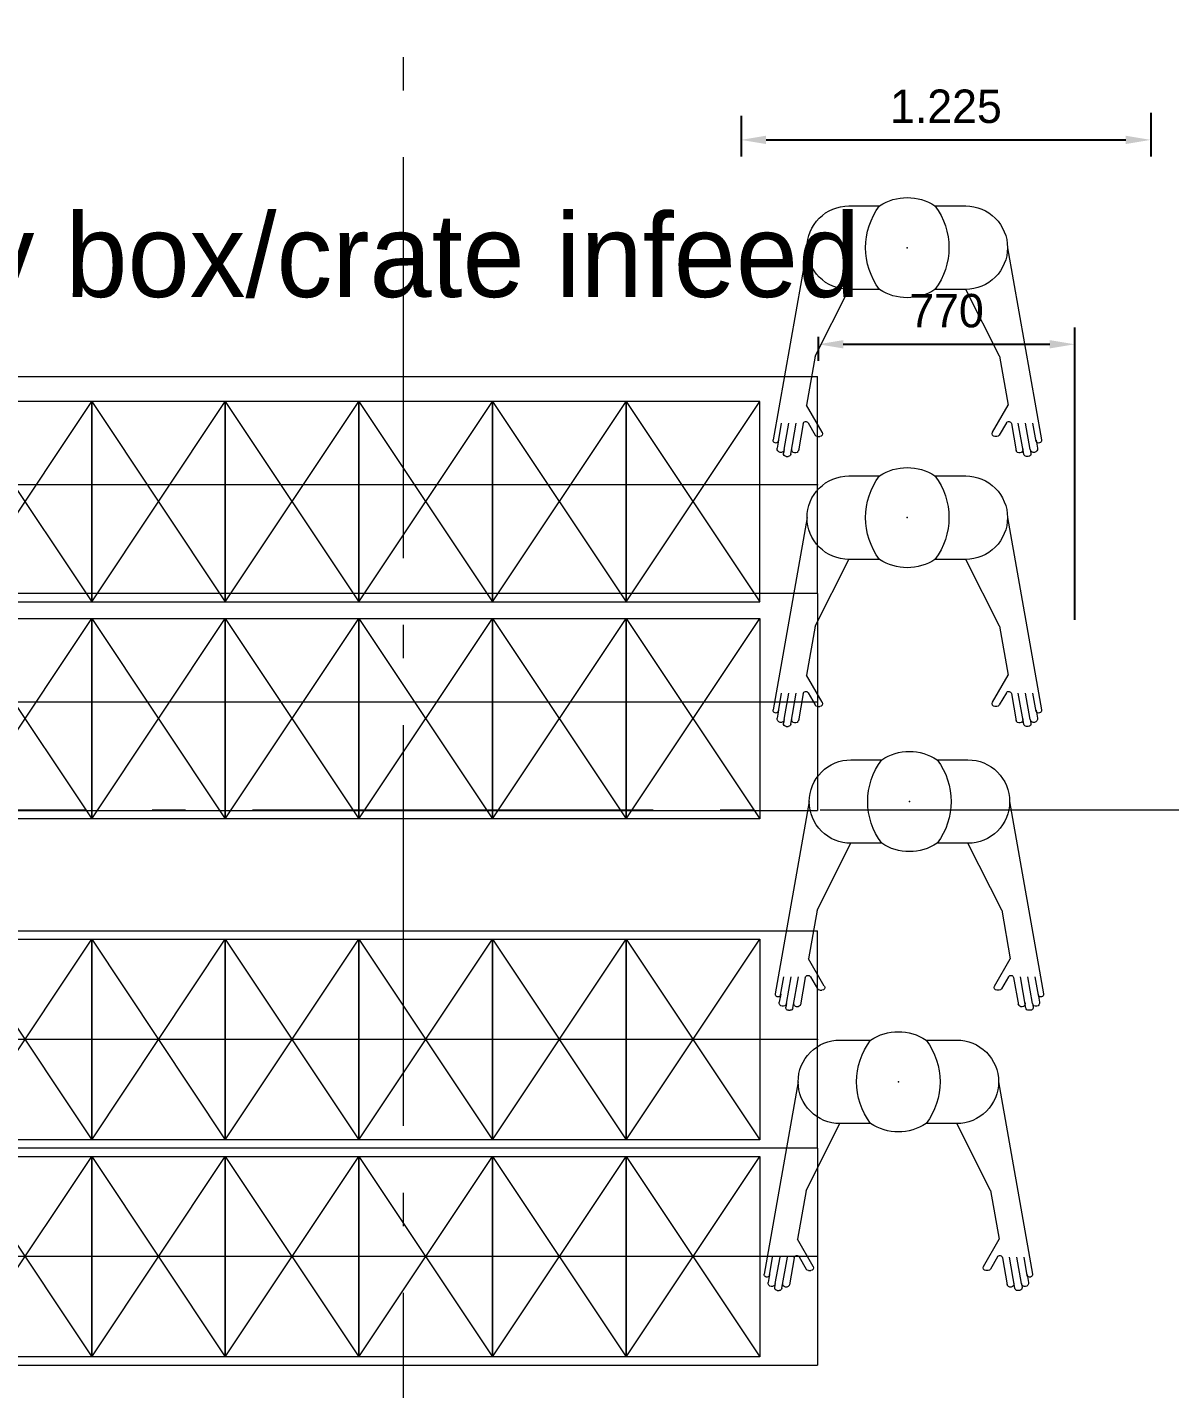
# Model space of a CAD drawing. Header units: millimetres. Extents: x -187347 to 135007, y -6415 to 292048.
# Drawn here: x -58065 to -54645, y 36322 to 40398 of the extents above; entities that cross this region are included whole.
import ezdxf

# ---------------------------------------------------------------- set-up
doc = ezdxf.new("R2010")
doc.units = ezdxf.units.MM
doc.header["$LTSCALE"] = 100
doc.linetypes.add('CENTER', pattern=[50.8, 31.75, -6.35, 6.35, -6.35])
doc.linetypes.add('Z_LINE-CNTR', pattern=[17, 12, -2, 1, -2])
doc.layers.get('0').update_dxf_attribs({"lineweight": 18})
for name, color, linetype, lineweight in [('LAYOUT', 3, 'Continuous', 18), ('Layout Kromeka', 1, 'Continuous', 5), ('LOGISTICS', 3, 'Continuous', 18), ('S-GRID', 7, 'Continuous', 5)]:
    doc.layers.add(name, color=color, linetype=linetype, lineweight=lineweight)
doc.layers.add('Layout CAT2', color=6, linetype='Continuous')
doc.layers.add('TEXT', color=3, linetype='Continuous')
doc.styles.add('025_100', font='', dxfattribs={"height": 250})
doc.styles.add('MEYN_DIM', font='')
doc.styles.get('025_100').set_extended_font_data('Univers 45 Light')
doc.styles.get('MEYN_DIM').set_extended_font_data('Univers 45 Light')
doc.dimstyles.new('MEYN_SALES$0', dxfattribs={"dimscale": 50, "dimtxt": 2, "dimasz": 1.5, "dimexe": 1, "dimexo": 0, "dimgap": 1, "dimtad": 1, "dimdec": 0, "dimrnd": 5, "dimdsep": 46, "dimlunit": 6, "dimtxsty": 'MEYN_DIM', "dimcen": 1, "dimclrd": 4, "dimclre": 4, "dimclrt": 3, "dimadec": 0, "dimazin": 0, "dimtfac": 1, "dimtdec": 0, "dimtmove": 0, "dimatfit": 3, "dimfxl": 1, "dimtolj": 1, "dimarcsym": 0})

# ---------------------------------------------------------------- blocks, each defined once
blk = doc.blocks.new('*U1695')
at = {"ltscale": 10}
for p, q in [((5234, 136.5), (5366, 136.5)), ((0, -550), (0, 100)), ((5600, 100), (0, 100)), ((5600, -550), (5600, 100)), ((0, -550), (5600, -550))]:
    blk.add_line(p, q, dxfattribs=at)
blk.add_lwpolyline([(5397.5, 136.5), (5397.5, 298.5), (4938.5, 298.5), (4938.5, 136.5), (5234, 136.5), (5234, 100), (5366, 100), (5366, 136.5), (5397.5, 136.5)], dxfattribs=at)
at = {"color": 4, "linetype": 'CENTER', "ltscale": 10}
blk.add_lwpolyline([(0, -225), (5600, -225)], dxfattribs=at)
at = {"color": 5, "ltscale": 10}
for p in [(0, -225), (5600, -225)]:
    blk.add_point(p, dxfattribs=at)
blk = doc.blocks.new('general_Man')
at = {"layer": 'LAYOUT', "color": 4, "ltscale": 10}
for p, q in [((-368.3, 604.3), (-370.3, 615.5)), ((-362.3, 625), (-356.8, 625)), ((-348.8, 618.3), (-332.3, 525)), ((348.8, 618.3), (332.3, 525)), ((362.3, 625), (356.8, 625)), ((368.3, 604.3), (370.3, 615.5)), ((-300, 0), (-401.5, 575.5)), ((-385.4, 576.5), (-389.6, 600.5)), ((-386, 580), (-376.3, 525)), ((-368.3, 604.3), (-354.3, 525)), ((-311.7, 526.9), (-326, 608.3)), ((300, 0), (401.5, 575.5)), ((311.7, 526.9), (326, 608.3)), ((368.3, 604.3), (354.3, 525)), ((386, 580), (376.3, 525)), ((385.4, 576.5), (389.6, 600.5)), ((-254.8, 552.8), (-301.9, 471.3)), ((-296.7, 524.3), (-275.5, 560.9)), ((-268.5, 565), (-261.8, 565)), ((254.8, 552.8), (301.9, 471.3)), ((268.5, 565), (261.8, 565)), ((296.7, 524.3), (275.5, 560.9)), ((-276.1, 325), (-301.9, 471.3)), ((276.1, 325), (301.9, 471.3)), ((-276.1, 325), (-175, 125)), ((276.1, 325), (175, 125)), ((-82.9, 125), (-175, 125)), ((175, 125), (82.9, 125)), ((-175, -125), (-82.9, -125)), ((82.9, -125), (175, -125))]:
    blk.add_line(p, q, dxfattribs=at)
for centre, radius, start, end in [((-379, 602.4), 10.8, 10.0029, 190.0017), ((-362.3, 616.9), 8.1, 89.9979, 190.0023), ((-356.8, 616.9), 8.1, 9.9971, 89.9979), ((-335.9, 604.5), 10.3, 10.0085, 190.002), ((335.9, 604.5), 10.3, 349.998, 169.9915), ((356.8, 616.9), 8.1, 90.0018, 170.0028), ((362.3, 616.9), 8.1, 349.9978, 90.0018), ((379, 602.4), 10.8, 349.9983, 169.9971), ((-393.5, 576.9), 8.1, 22.7557, 190.0014), ((393.5, 576.9), 8.1, 349.9986, 157.2442), ((-268.5, 556.9), 8.1, 89.9985, 150.0011), ((-261.8, 556.9), 8.1, 330.0006, 89.9976), ((261.8, 556.9), 8.1, 90.0022, 209.9996), ((268.5, 556.9), 8.1, 29.9988, 90.0012), ((-303.7, 528.3), 8.1, 190.0016, 330.0006), ((303.7, 528.3), 8.1, 209.9995, 349.9985), ((-175, 0), 125, 89.9998, 179.9999), ((82.9, 0), 207.7, 142.9918, 217.0082), ((0, 0), 150, 56.4428, 123.5572), ((-82.9, 0), 207.7, 322.9918, 37.0082), ((175, 0), 125, 0.0001, 90.0002), ((-175, 0), 125, 179.9999, 270.0002), ((175, 0), 125, 269.9998, 0.0001), ((0, 0), 150, 236.4427, 303.5573)]:
    blk.add_arc(centre, radius, start, end, dxfattribs=at)
blk.add_point((0, 0), dxfattribs=at)
blk = doc.blocks.new('*U1694')
at = {"ltscale": 10}
for p, q in [((-5000, -550), (-5000, 100)), ((5600, 100), (-5000, 100)), ((-5000, -550), (5600, -550))]:
    blk.add_line(p, q, dxfattribs=at)
at = {"color": 4, "linetype": 'CENTER', "ltscale": 10}
blk.add_lwpolyline([(-5000, -225), (5600, -225)], dxfattribs=at)
at = {"color": 5, "ltscale": 10}
blk.add_point((-5000, -225), dxfattribs=at)
blk = doc.blocks.new('A$C1d77bf3c')
at = {"color": 0, "ltscale": 20}
for p, q in [((0, 0), (400, 600)), ((0, 600), (400, 0)), ((0, 600), (0, 0)), ((400, 600), (0, 600)), ((400, 0), (400, 600)), ((0, 0), (400, 0))]:
    blk.add_line(p, q, dxfattribs=at)
blk = doc.blocks.new('*D1715')
at = {"layer": 'Defpoints', "color": 0, "linetype": 'Continuous', "transparency": 16777216}
for p in [(-55928.4, 40132.9, 3.4), (-54701.8, 40142.2, 3.4), (-54701.8, 40060.9)]:
    blk.add_point(p, dxfattribs=at)
at = {"layer": 'Layout Kromeka', "color": 4, "linetype": 'Continuous', "lineweight": -2, "transparency": 16777216}
for p, q in [((-55928.4, 40132.9), (-55928.4, 40010.9)), ((-54701.8, 40142.2), (-54701.8, 40010.9)), ((-55853.4, 40060.9), (-54776.8, 40060.9))]:
    blk.add_line(p, q, dxfattribs=at)
at = {"layer": 'Layout Kromeka', "color": 4, "linetype": 'Continuous', "transparency": 16777216}
for points in [[(-55853.4, 40073.4), (-55853.4, 40048.4), (-55928.4, 40060.9)], [(-54776.8, 40073.4), (-54776.8, 40048.4), (-54701.8, 40060.9)]]:
    blk.add_solid(points, dxfattribs=at)
at = {"layer": 'Layout Kromeka', "color": 3, "linetype": 'Continuous', "transparency": 16777216, "insert": (-55315.1, 40160.9), "char_height": 100, "attachment_point": 5, "style": 'MEYN_DIM'}
blk.add_mtext('\\A1;1.225', dxfattribs=at)
blk = doc.blocks.new('*D1716')
at = {"layer": 'Defpoints', "color": 0, "linetype": 'Continuous', "transparency": 16777216}
for p in [(-55697.3, 39470.8, 3.4), (-54929.4, 39449), (-54929.4, 38624.3, 3.4)]:
    blk.add_point(p, dxfattribs=at)
at = {"layer": 'Layout Kromeka', "color": 4, "linetype": 'Continuous', "lineweight": -2, "transparency": 16777216}
for p, q in [((-55697.3, 39470.8), (-55697.3, 39399)), ((-54929.4, 38624.3), (-54929.4, 39499)), ((-55622.3, 39449), (-55004.4, 39449))]:
    blk.add_line(p, q, dxfattribs=at)
at = {"layer": 'Layout Kromeka', "color": 4, "linetype": 'Continuous', "transparency": 16777216}
for points in [[(-55622.3, 39461.5), (-55622.3, 39436.5), (-55697.3, 39449)], [(-55004.4, 39461.5), (-55004.4, 39436.5), (-54929.4, 39449)]]:
    blk.add_solid(points, dxfattribs=at)
at = {"layer": 'Layout Kromeka', "color": 3, "linetype": 'Continuous', "transparency": 16777216, "insert": (-55313.3, 39549), "char_height": 100, "attachment_point": 5, "style": 'MEYN_DIM'}
blk.add_mtext('\\A1;770', dxfattribs=at)

msp = doc.modelspace()

# ---------------------------------------------------------------- linework, layer by layer
at = {"layer": 'S-GRID', "color": 152, "linetype": 'Z_LINE-CNTR'}
for p, q in [((-56939.9, 111408.8), (-56939.9, -6038.2)), ((-89691.4, 38055), (-18064, 38055))]:
    msp.add_line(p, q, dxfattribs=at)

# ---------------------------------------------------------------- block references
at = {"layer": 'Layout CAT2', "ltscale": 20, "xscale": -1, "rotation": 180}
for p in [(-55430.8, 39738.2, 10.3), (-55430.8, 38929.9, 13.8), (-55424.3, 38079.9, 6.9), (-55457.5, 37240.9, 10.3)]:
    msp.add_blockref('general_Man', p, dxfattribs=at)
at = {"layer": 'Layout Kromeka', "color": 4, "linetype": 'Continuous', "xscale": -1}
for name, p in [('*U1694', (-60699.7, 39252.7, 3.4)), ('*U1695', (-55699.7, 37592.6, 3.4))]:
    msp.add_blockref(name, p, dxfattribs=at)
at = {"layer": 'Layout Kromeka', "color": 4, "linetype": 'Continuous', "rotation": 180}
for name, p in [('*U1694', (-60699.7, 38152.7, 3.4)), ('*U1695', (-55699.7, 36492.6, 3.4))]:
    msp.add_blockref(name, p, dxfattribs=at)
at = {"layer": 'LOGISTICS', "color": 5, "linetype": 'Continuous'}
for p in [(-58272.4, 38677.7, 3.4), (-57872.4, 38677.7, 3.4), (-57472.4, 38677.7, 3.4), (-57072.4, 38677.7, 3.4), (-56672.4, 38677.7, 3.4), (-56272.4, 38677.7, 3.4)]:
    msp.add_blockref('A$C1d77bf3c', p, dxfattribs=at)
at = {"layer": 'LOGISTICS', "color": 102, "linetype": 'Continuous', "xscale": -1, "rotation": 180}
for p in [(-58272.4, 38627.7, 3.4), (-57872.4, 38627.7, 3.4), (-57472.4, 38627.7, 3.4), (-57072.4, 38627.7, 3.4), (-56672.4, 38627.7, 3.4), (-56272.4, 38627.7, 3.4), (-58272.4, 37667.6, 3.4), (-57872.4, 37667.6, 3.4), (-57472.4, 37667.6, 3.4), (-57072.4, 37667.6, 3.4), (-56672.4, 37667.6, 3.4), (-56272.4, 37667.6, 3.4)]:
    msp.add_blockref('A$C1d77bf3c', p, dxfattribs=at)
at = {"layer": 'LOGISTICS', "color": 2, "linetype": 'Continuous', "xscale": -1, "rotation": 180}
for p in [(-58272.4, 37017.6, 3.4), (-57872.4, 37017.6, 3.4), (-57472.4, 37017.6, 3.4), (-57072.4, 37017.6, 3.4), (-56672.4, 37017.6, 3.4), (-56272.4, 37017.6, 3.4)]:
    msp.add_blockref('A$C1d77bf3c', p, dxfattribs=at)

# ---------------------------------------------------------------- texts
at = {"layer": 'TEXT', "color": 3, "linetype": 'Continuous', "insert": (-59995.1, 39840.4, -3.4), "char_height": 250, "attachment_point": 1, "style": '025_100'}
msp.add_mtext_dynamic_manual_height_columns('Line 1 Empty box/crate infeed', width=6119.795, gutter_width=1250, heights=[0], dxfattribs=at)

# ---------------------------------------------------------------- dimensions: what is measured, and where the dimension line sits
at = {"layer": 'Layout Kromeka', "linetype": 'Continuous'}
for base, p1, p2, picture, middle in [((-54701.8, 40060.9, -3.4), (-55928.4, 40132.9, 0), (-54701.8, 40142.2, 0), '*D1715', (-55315.1, 40160.9, -3.4)), ((-54929.4, 39449, -3.4), (-55697.3, 39470.8, 0), (-54929.4, 38624.3, 0), '*D1716', (-55313.3, 39549, -3.4))]:
    dim = msp.add_linear_dim(base=base, p1=p1, p2=p2, dimstyle='MEYN_SALES$0', dxfattribs=at)
    dim.commit()
    dim.dimension.update_dxf_attribs({"geometry": picture, "text_midpoint": middle})

doc.saveas('drawing.dxf')
